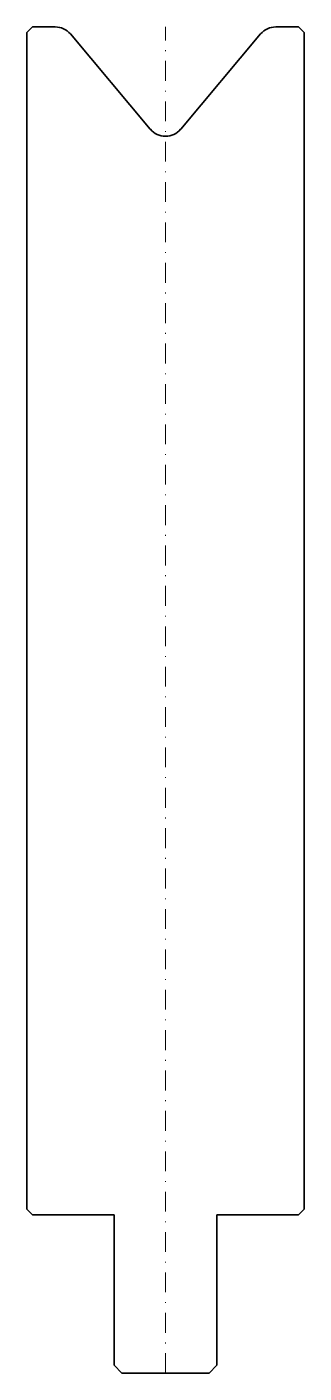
# Model space of a CAD drawing. Header units: millimetres. Extents: x -18 to 17, y -170 to 0.
import ezdxf

# ---------------------------------------------------------------- set-up
doc = ezdxf.new("R2010")
doc.units = ezdxf.units.MM
doc.header["$LTSCALE"] = 5
doc.linetypes.add('AUSGEZOGEN', pattern=[0])
doc.linetypes.add('DASHDOT', pattern=[1, 0.5, -0.25, 0, -0.25])
doc.layers.add('2', color=7, linetype='Continuous')

msp = doc.modelspace()

# ---------------------------------------------------------------- linework, layer by layer
at = {"layer": '2', "color": 7, "linetype": 'AUSGEZOGEN', "lineweight": 35}
for p, q in [((-16.8, 0), (-17.5, -0.7)), ((-13.92, 0), (-16.8, 0)), ((16.8, 0), (13.92, 0)), ((17.5, -0.7), (16.8, 0)), ((-17.5, -0.7), (-17.5, -149.3)), ((-1.92, -12.91), (-12, -0.89)), ((12, -0.89), (1.92, -12.91)), ((17.5, -149.3), (17.5, -0.7)), ((-17.5, -149.3), (-16.8, -150)), ((16.8, -150), (17.5, -149.3)), ((-16.8, -150), (-6.5, -150)), ((-6.5, -150), (-6.5, -169)), ((6.5, -169), (6.5, -150)), ((6.5, -150), (16.8, -150)), ((-6.5, -169), (-5.5, -170)), ((-5.5, -170), (5.5, -170)), ((5.5, -170), (6.5, -169))]:
    msp.add_line(p, q, dxfattribs=at)
at = {"layer": '2', "color": 7, "linetype": 'DASHDOT', "lineweight": 18}
msp.add_line((0, -170), (0, 0), dxfattribs=at)
at = {"layer": '2', "color": 7, "linetype": 'AUSGEZOGEN', "lineweight": 35}
for centre, start, end in [((-13.92, -2.5), 40, 90), ((13.92, -2.5), 90, 140), ((0, -11.3), 220, 320)]:
    msp.add_arc(centre, 2.5, start, end, dxfattribs=at)

doc.saveas('drawing.dxf')
